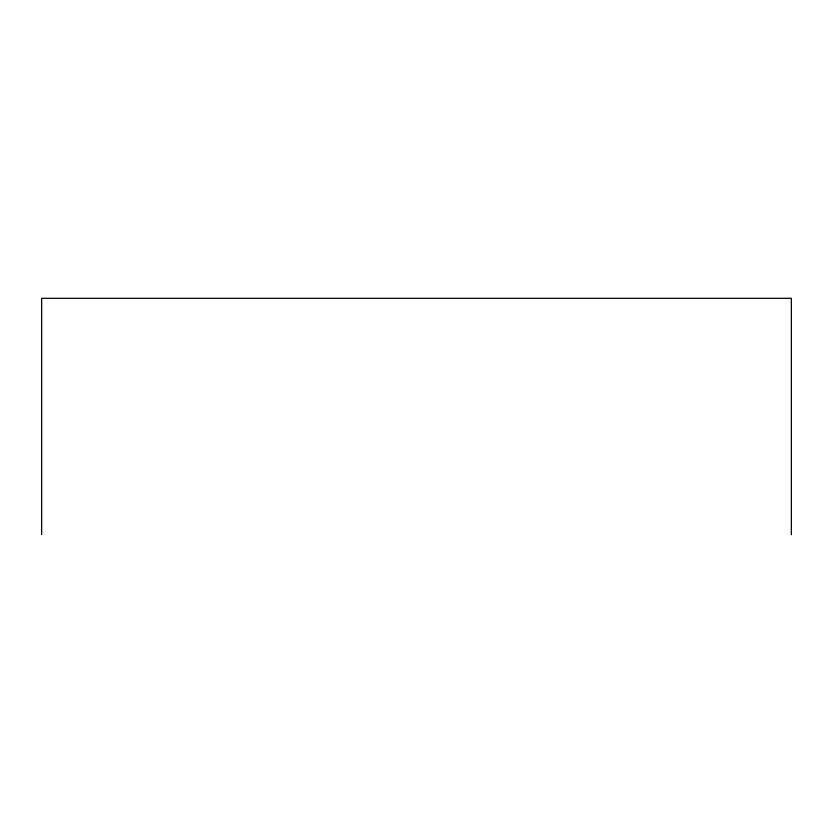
<?xml version="1.0" encoding="UTF-8"?>
<svg xmlns="http://www.w3.org/2000/svg" width="833" height="833" viewBox="0 0 833 833"><rect width="100%" height="100%" fill="white"/><g stroke="black" fill="none" stroke-linecap="round" stroke-linejoin="round"><path stroke-width="1.25" d="M791.35 534.682L791.35 298.318L41.65 298.318L41.65 534.682"/></g></svg>
